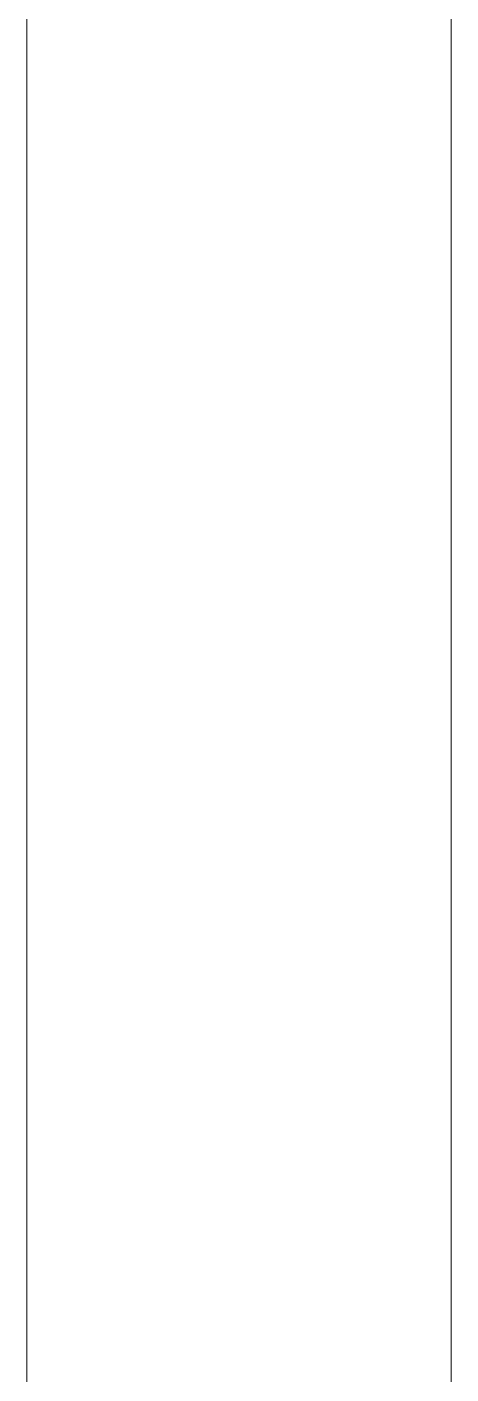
# Model space of a CAD drawing. Header units: millimetres. Extents: x 28 to 201, y 462 to 575.
# Drawn here: x 123.0818 to 123.1962, y 560.0823 to 560.4456 of the extents above; entities that cross this region are included whole.
import ezdxf

# ---------------------------------------------------------------- set-up
doc = ezdxf.new("R2010")
doc.units = ezdxf.units.MM
doc.layers.add('1- 3', color=3, linetype='Continuous')

# ---------------------------------------------------------------- blocks, each defined once
blk = doc.blocks.new('CTOBOM')
at = {"color": 0, "lineweight": 20}
for p, q in [((4.40319, -0.36516), (5.49188, -0.36516)), ((4.40319, -0.47958), (5.49188, -0.47958))]:
    blk.add_line(p, q, dxfattribs=at)
for points in [[(4.88285, -0.47958), (6.57882, -0.47958), (6.57882, -0.36516), (5.37659, -0.36516)], [(4.88725, -0.36516), (8.15862, -0.36516)], [(8.15862, -0.47958), (4.88285, -0.47958)]]:
    blk.add_lwpolyline(points, dxfattribs=at)

msp = doc.modelspace()

# ---------------------------------------------------------------- block references
at = {"layer": '1- 3', "rotation": 270}
msp.add_blockref('CTOBOM', (123.56135, 565.44738), dxfattribs=at)

doc.saveas('drawing.dxf')
